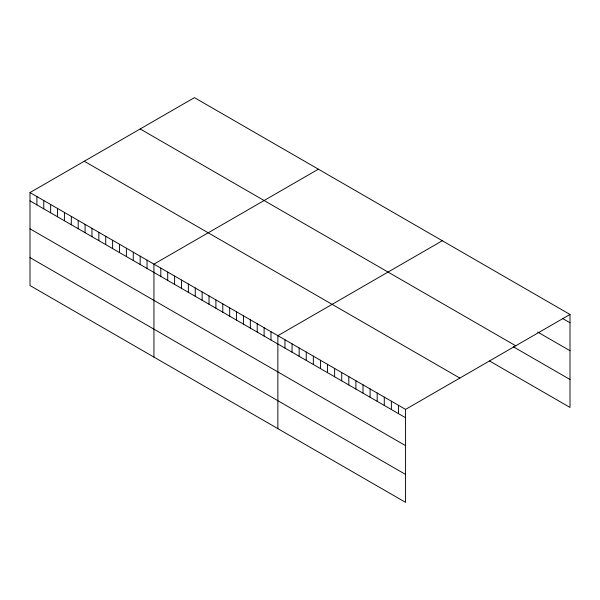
<?xml version="1.0" encoding="UTF-8"?>
<svg xmlns="http://www.w3.org/2000/svg" width="600" height="600" viewBox="0 0 600 600"><rect width="100%" height="100%" fill="white"/><g stroke="black" fill="none" stroke-linecap="round" stroke-linejoin="round"><path stroke-width="0.9" d="M30 192.57L405.562 409.403L405.562 502.365L30 285.54L30 192.57L194.438 97.635L570 314.46L570 407.43L489.6 361.013M318.375 169.185L153.938 264.127L153.938 357.09M442.312 240.743L277.868 335.678L277.868 428.647M405.562 409.403L570 314.46M562.905 318.683L570 322.778M537.683 332.055L570 350.715M140.175 128.962L515.737 345.788M513.248 346.733L570 379.493M84.262 161.243L459.825 378.067M30 200.888L405.562 417.72M30 228.825L405.562 445.65M30 257.603L405.562 474.435M398.467 405.3L398.467 413.625M391.373 401.205L391.373 409.53M384.278 397.11L384.278 405.435M377.183 393.015L377.183 401.332M370.095 388.92L370.095 397.237M363 384.825L363 393.143M355.905 380.73L355.905 389.048M348.81 376.635L348.81 384.952M341.715 372.54L341.715 380.858M334.62 368.445L334.62 376.763M327.525 364.35L327.525 372.668M320.438 360.248L320.438 368.572M313.343 356.153L313.343 364.478M306.248 352.058L306.248 360.382M299.153 347.962L299.153 356.288M292.058 343.868L292.058 352.185M284.962 339.772L284.962 348.09M270.983 331.702L270.983 340.02M264.097 327.728L264.097 336.045M257.212 323.752L257.212 332.07M250.327 319.778L250.327 328.095M243.442 315.803L243.442 324.12M236.558 311.827L236.558 320.145M229.673 307.853L229.673 316.17M222.788 303.877L222.788 312.195M215.903 299.903L215.903 308.22M209.017 295.928L209.017 304.245M202.132 291.952L202.132 300.27M195.248 287.978L195.248 296.295M188.363 284.002L188.363 292.32M181.477 280.028L181.477 288.345M174.593 276.053L174.593 284.37M167.708 272.077L167.708 280.395M160.822 268.103L160.822 276.42M147.053 260.145L147.053 268.47M140.167 256.17L140.167 264.495M133.282 252.195L133.282 260.52M126.398 248.22L126.398 256.545M119.512 244.245L119.512 252.57M112.62 240.27L112.62 248.595M105.735 236.295L105.735 244.62M98.85 232.32L98.85 240.645M91.965 228.345L91.965 236.67M85.08 224.37L85.08 232.695M78.195 220.395L78.195 228.72M71.31 216.42L71.31 224.745M64.425 212.445L64.425 220.763M57.54 208.47L57.54 216.788M50.655 204.495L50.655 212.812M43.77 200.52L43.77 208.837M36.885 196.545L36.885 204.862"/></g></svg>
